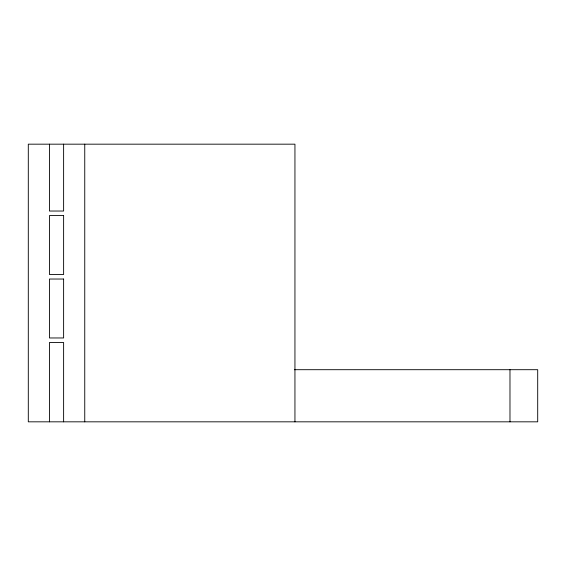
<?xml version="1.0" encoding="UTF-8"?>
<svg xmlns="http://www.w3.org/2000/svg" width="566" height="566" viewBox="0 0 566 566"><rect width="100%" height="100%" fill="white"/><g stroke="black" fill="none" stroke-linecap="round" stroke-linejoin="round"><path stroke-width="0.85" d="M294.355 369.697L537.7 369.697L537.7 421.826L28.3 421.826L28.3 144.174L294.943 144.174L294.943 421.826M509.98 369.697L509.98 421.826M84.751 144.174L84.751 421.826M63.618 144.174L63.618 211.033L49.44 211.033L49.44 144.174M63.618 421.826L63.618 342.501L49.44 342.501L49.44 421.826M63.618 215.568L49.44 215.568L49.44 274.503L63.618 274.503L63.618 215.568M63.618 279.031L49.44 279.031L49.44 337.966L63.618 337.966L63.618 279.031"/></g></svg>
